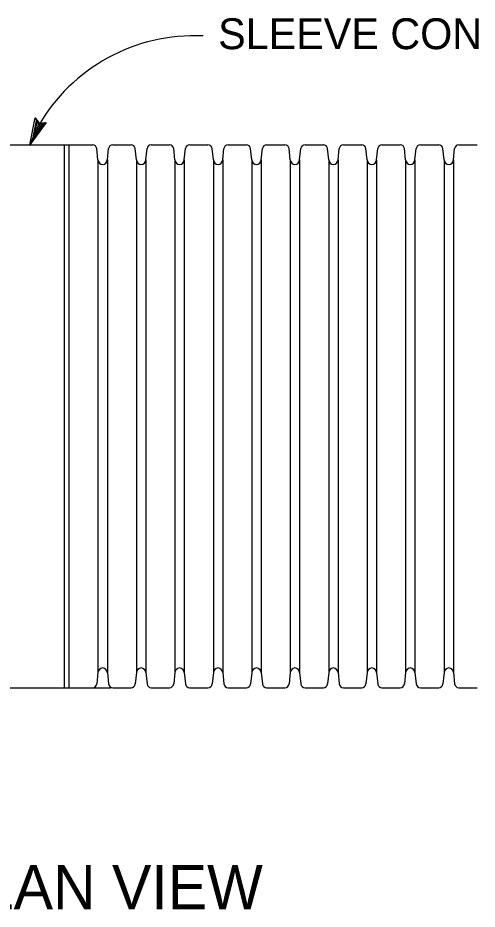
# Model space of a CAD drawing. Extents: x -894 to 866, y -472 to 714.
# Drawn here: x 154.4 to 258.6, y 378 to 580.1 of the extents above; entities that cross this region are included whole.
import ezdxf

# ---------------------------------------------------------------- set-up
doc = ezdxf.new("R2010")
doc.units = 0
for name, color, linetype in [('56 Stage 3 Anno', 7, 'Continuous'), ('57 Undefined', 7, 'Continuous'), ('60 Nongeo Data', 7, 'Continuous')]:
    doc.layers.add(name, color=color, linetype=linetype)

msp = doc.modelspace()

# ---------------------------------------------------------------- linework, layer by layer
at = {"layer": '56 Stage 3 Anno'}
for p, q in [((158.4, 557.41), (158.4, 557.41)), ((160.87, 556.33), (160.87, 556.33)), ((159.04, 555.52), (157.2, 551.31)), ((93.13, 551.31), (167.24, 551.31)), ((157.2, 551.31), (157.2, 551.31))]:
    msp.add_line(p, q, dxfattribs=at)
msp.add_lwpolyline([(160.87, 556.33), (157.2, 551.31), (158.4, 557.41), (158.64, 557.07), (157.76, 552.6), (160.46, 556.28), (160.04, 556.22), (158.32, 553.87), (158.88, 556.73), (159.12, 556.39), (158.88, 555.15), (159.63, 556.17), (159.3, 556.13), (158.4, 557.41), (159.3, 556.13)], close=True, dxfattribs=at)
msp.add_arc((194.53, 535.04), 40.98, 87.3548, 150.0141, dxfattribs=at)
at = {"layer": '57 Undefined'}
msp.add_line((130.09, 428.2), (175.46, 428.2), dxfattribs=at)
at = {"layer": '60 Nongeo Data'}
for p, q in [((164.96, 551.31), (164.96, 428.2)), ((166.01, 551.31), (166.01, 428.2)), ((167.24, 551.31), (171.39, 551.31)), ((172.61, 547.89), (172.33, 550.44)), ((174.73, 547.89), (175.01, 550.44)), ((175.95, 551.31), (180.1, 551.31)), ((181.33, 547.89), (181.05, 550.44)), ((183.44, 547.89), (183.72, 550.44)), ((184.67, 551.31), (188.82, 551.31)), ((190.04, 547.89), (189.77, 550.44)), ((192.16, 547.89), (192.44, 550.44)), ((193.39, 551.31), (197.54, 551.31)), ((198.76, 547.89), (198.48, 550.44)), ((200.88, 547.89), (201.16, 550.44)), ((202.1, 551.31), (206.25, 551.31)), ((207.48, 547.89), (207.2, 550.44)), ((209.59, 547.89), (209.87, 550.44)), ((210.82, 551.31), (214.97, 551.31)), ((216.19, 547.89), (215.92, 550.44)), ((218.31, 547.89), (218.59, 550.44)), ((219.54, 551.31), (223.69, 551.31)), ((224.91, 547.89), (224.63, 550.44)), ((227.03, 547.89), (227.31, 550.44)), ((228.25, 551.31), (232.4, 551.31)), ((233.63, 547.89), (233.35, 550.44)), ((235.74, 547.89), (236.02, 550.44)), ((236.97, 551.31), (241.12, 551.31)), ((242.34, 547.89), (242.07, 550.44)), ((244.46, 547.89), (244.74, 550.44)), ((245.68, 551.31), (249.84, 551.31)), ((251.06, 547.89), (250.78, 550.44)), ((253.18, 547.89), (253.45, 550.44)), ((254.4, 551.31), (258.55, 551.31)), ((172.61, 547.89), (172.61, 431.62)), ((174.73, 547.89), (174.73, 431.62)), ((181.33, 547.89), (181.33, 431.62)), ((183.44, 547.89), (183.44, 431.62)), ((190.04, 547.89), (190.04, 431.62)), ((192.16, 547.89), (192.16, 431.62)), ((198.76, 547.89), (198.76, 431.62)), ((200.88, 547.89), (200.88, 431.62)), ((207.48, 547.89), (207.48, 431.62)), ((209.59, 547.89), (209.59, 431.62)), ((216.19, 547.89), (216.19, 431.62)), ((218.31, 547.89), (218.31, 431.62)), ((224.91, 547.89), (224.91, 431.62)), ((227.03, 547.89), (227.03, 431.62)), ((233.63, 547.89), (233.63, 431.62)), ((235.74, 547.89), (235.74, 431.62)), ((242.34, 547.89), (242.34, 431.62)), ((244.46, 547.89), (244.46, 431.62)), ((251.06, 547.89), (251.06, 431.62)), ((253.18, 547.89), (253.18, 431.62)), ((172.61, 431.62), (172.33, 429.06)), ((174.73, 431.62), (175.01, 429.06)), ((181.33, 431.62), (181.05, 429.06)), ((183.44, 431.62), (183.72, 429.06)), ((190.04, 431.62), (189.77, 429.06)), ((192.16, 431.62), (192.44, 429.06)), ((198.76, 431.62), (198.48, 429.06)), ((200.88, 431.62), (201.16, 429.06)), ((207.48, 431.62), (207.2, 429.06)), ((209.59, 431.62), (209.87, 429.06)), ((216.19, 431.62), (215.92, 429.06)), ((218.31, 431.62), (218.59, 429.06)), ((224.91, 431.62), (224.63, 429.06)), ((227.03, 431.62), (227.31, 429.06)), ((233.63, 431.62), (233.35, 429.06)), ((235.74, 431.62), (236.02, 429.06)), ((242.34, 431.62), (242.07, 429.06)), ((244.46, 431.62), (244.74, 429.06)), ((251.06, 431.62), (250.78, 429.06)), ((253.18, 431.62), (253.45, 429.06)), ((167.24, 428.2), (171.39, 428.2)), ((175.95, 428.2), (180.1, 428.2)), ((184.67, 428.2), (188.82, 428.2)), ((193.39, 428.2), (197.54, 428.2)), ((202.1, 428.2), (206.25, 428.2)), ((210.82, 428.2), (214.97, 428.2)), ((219.54, 428.2), (223.69, 428.2)), ((228.25, 428.2), (232.4, 428.2)), ((236.97, 428.2), (241.12, 428.2)), ((245.68, 428.2), (249.84, 428.2)), ((254.4, 428.2), (258.55, 428.2))]:
    msp.add_line(p, q, dxfattribs=at)
for centre, major_axis, start_param, end_param in [((171.36, 550.34), (-0.975, 0), 3.251328, 4.689371), ((175.98, 550.34), (-0.975, 0), 4.735407, 6.17345), ((180.08, 550.34), (-0.975, 0), 3.251328, 4.689371), ((184.69, 550.34), (-0.975, 0), 4.735407, 6.17345), ((188.8, 550.34), (-0.975, 0), 3.251328, 4.689371), ((193.41, 550.34), (-0.975, 0), 4.735407, 6.17345), ((197.51, 550.34), (-0.975, 0), 3.251328, 4.689371), ((202.12, 550.34), (-0.975, 0), 4.735407, 6.17345), ((206.23, 550.34), (-0.975, 0), 3.251328, 4.689371), ((210.84, 550.34), (-0.975, 0), 4.735407, 6.17345), ((214.95, 550.34), (-0.975, 0), 3.251328, 4.689371), ((219.56, 550.34), (-0.975, 0), 4.735407, 6.17345), ((223.66, 550.34), (-0.975, 0), 3.251328, 4.689371), ((228.27, 550.34), (-0.975, 0), 4.735407, 6.17345), ((232.38, 550.34), (-0.975, 0), 3.251328, 4.689371), ((236.99, 550.34), (-0.975, 0), 4.735407, 6.17345), ((241.1, 550.34), (-0.975, 0), 3.251328, 4.689371), ((245.71, 550.34), (-0.975, 0), 4.735407, 6.17345), ((249.81, 550.34), (-0.975, 0), 3.251328, 4.689371), ((254.42, 550.34), (-0.975, 0), 4.735407, 6.17345), ((164.88, 547.95), (1.13, 0), 6.225745345309493, 6.225745390272422), ((173.74, 547.95), (-1.13, 0), 0.05744, 1.50957), ((173.6, 547.95), (1.13, 0), 4.773615, 6.225745), ((182.46, 547.95), (-1.13, 0), 0.05744, 1.50957), ((182.32, 547.95), (1.13, 0), 4.773615, 6.225745), ((191.17, 547.95), (-1.13, 0), 0.05744, 1.50957), ((191.03, 547.95), (1.13, 0), 4.773615, 6.225745), ((199.89, 547.95), (-1.13, 0), 0.05744, 1.50957), ((199.75, 547.95), (1.13, 0), 4.773615, 6.225745), ((208.6, 547.95), (-1.13, 0), 0.05744, 1.50957), ((208.47, 547.95), (1.13, 0), 4.773615, 6.225745), ((217.32, 547.95), (-1.13, 0), 0.05744, 1.50957), ((217.18, 547.95), (1.13, 0), 4.773615, 6.225745), ((226.04, 547.95), (-1.13, 0), 0.05744, 1.50957), ((225.9, 547.95), (1.13, 0), 4.773615, 6.225745), ((234.75, 547.95), (-1.13, 0), 0.05744, 1.50957), ((234.62, 547.95), (1.13, 0), 4.773615, 6.225745), ((243.47, 547.95), (-1.13, 0), 0.05744, 1.50957), ((243.33, 547.95), (1.13, 0), 4.773615, 6.225745), ((252.19, 547.95), (-1.13, 0), 0.05744, 1.50957), ((252.05, 547.95), (1.13, 0), 4.773615, 6.225745), ((173.74, 431.56), (-1.13, 0), 4.773615, 6.225745), ((173.6, 431.56), (1.13, 0), 0.05744, 1.50957), ((182.46, 431.56), (-1.13, 0), 4.773615, 6.225745), ((182.32, 431.56), (1.13, 0), 0.05744, 1.50957), ((191.17, 431.56), (-1.13, 0), 4.773615, 6.225745), ((191.03, 431.56), (1.13, 0), 0.05744, 1.50957), ((199.89, 431.56), (-1.13, 0), 4.773615, 6.225745), ((199.75, 431.56), (1.13, 0), 0.05744, 1.50957), ((208.6, 431.56), (-1.13, 0), 4.773615, 6.225745), ((208.47, 431.56), (1.13, 0), 0.05744, 1.50957), ((217.32, 431.56), (-1.13, 0), 4.773615, 6.225745), ((217.18, 431.56), (1.13, 0), 0.05744, 1.50957), ((226.04, 431.56), (-1.13, 0), 4.773615, 6.225745), ((225.9, 431.56), (1.13, 0), 0.05744, 1.50957), ((234.75, 431.56), (-1.13, 0), 4.773615, 6.225745), ((234.62, 431.56), (1.13, 0), 0.05744, 1.50957), ((243.47, 431.56), (-1.13, 0), 4.773615, 6.225745), ((243.33, 431.56), (1.13, 0), 0.05744, 1.50957), ((252.19, 431.56), (-1.13, 0), 4.773615, 6.225745), ((252.05, 431.56), (1.13, 0), 0.05744, 1.50957), ((171.36, 429.17), (0.975, 0), 4.735407, 6.17345), ((175.98, 429.17), (0.975, 0), 3.251328, 4.689371), ((180.08, 429.17), (0.975, 0), 4.735407, 6.17345), ((184.69, 429.17), (0.975, 0), 3.251328, 4.689371), ((188.8, 429.17), (0.975, 0), 4.735407, 6.17345), ((193.41, 429.17), (0.975, 0), 3.251328, 4.689371), ((197.51, 429.17), (0.975, 0), 4.735407, 6.17345), ((202.12, 429.17), (0.975, 0), 3.251328, 4.689371), ((206.23, 429.17), (0.975, 0), 4.735407, 6.17345), ((210.84, 429.17), (0.975, 0), 3.251328, 4.689371), ((214.95, 429.17), (0.975, 0), 4.735407, 6.17345), ((219.56, 429.17), (0.975, 0), 3.251328, 4.689371), ((223.66, 429.17), (0.975, 0), 4.735407, 6.17345), ((228.27, 429.17), (0.975, 0), 3.251328, 4.689371), ((232.38, 429.17), (0.975, 0), 4.735407, 6.17345), ((236.99, 429.17), (0.975, 0), 3.251328, 4.689371), ((241.1, 429.17), (0.975, 0), 4.735407, 6.17345), ((245.71, 429.17), (0.975, 0), 3.251328, 4.689371), ((249.81, 429.17), (0.975, 0), 4.735407, 6.17345), ((254.42, 429.17), (0.975, 0), 3.251328, 4.689371)]:
    msp.add_ellipse(centre, major_axis=major_axis, ratio=0.996016, start_param=start_param, end_param=end_param, dxfattribs=at)

# ---------------------------------------------------------------- texts
at = {"layer": '57 Undefined'}
for s, height, p in [('SLEEVE CONNECTOR', 7, (199.85, 572.97)), ('PLAN VIEW', 10, (137.14, 377.99))]:
    msp.add_text(s, height=height, dxfattribs=at).set_placement(p)

doc.saveas('drawing.dxf')
